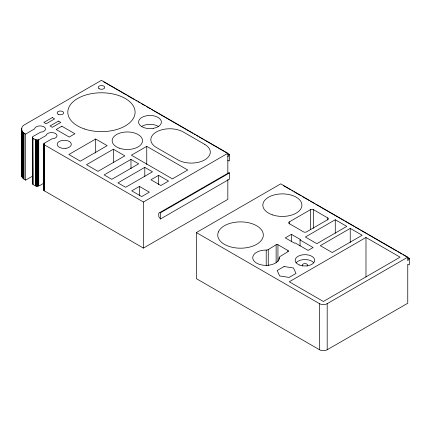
<?xml version="1.0" encoding="UTF-8"?>
<svg xmlns="http://www.w3.org/2000/svg" width="431" height="431" viewBox="0 0 431 431"><rect width="100%" height="100%" fill="white"/><g stroke="black" fill="none" stroke-linecap="round" stroke-linejoin="round"><path stroke-width="0.65" d="M227.832 173.305L227.832 153.285L101.463 80.328L24.734 124.629C20.036 126.482 21.157 132.84 25.688 134.041L34.669 128.788A5.425 3.13 0 0 1 40.191 125.922A5.425 3.13 0 0 1 45.492 128.928A5.425 3.13 0 0 1 40.633 132.172L32.977 136.476L32.341 137.365L32.977 138.249L32.977 184.323C36.56 188.234 41.193 185.039 44.458 182.566M32.977 138.249L35.66 139.8L35.66 185.874M32.417 176.225L25.688 180.115C23.285 179.107 20.699 176.586 21.803 173.768M279.229 257.765L279.207 258.271A13.259 7.656 0 0 1 265.48 265.361A13.259 7.656 0 0 1 252.728 257.69A13.259 7.656 0 0 1 265.566 250.061L266.213 250.072A2.731 1.579 0 0 0 268.26 249.576L276.131 244.743A1.261 0.727 0 0 1 277.941 244.727L287.989 250.53A1.347 0.776 0 0 1 288.021 251.607L280.161 256.445A3.448 1.988 0 0 0 279.229 257.765L279.229 259.106M32.982 140.037L32.632 137.99L32.977 184.323L32.341 183.434L32.632 182.809M227.832 179.458L227.832 199.359L143.426 248.089L44.14 190.707L43.849 190.082L43.849 144.008L44.485 143.119L51.935 138.82L52.814 138.75A5.425 3.13 0 0 0 56.967 135.312A5.425 3.13 0 0 0 51.472 132.57A5.425 3.13 0 0 0 46.176 135.436L38.284 140L35.66 139.8M43.849 190.082L44.14 189.457M227.832 156.83L229.518 154.508L229.518 160.698L228.996 161L227.832 160.327M409.45 258.39L407.758 260.712L407.758 257.167L280.759 183.843L196.353 232.573L196.353 278.647L319.516 349.757A5.425 3.13 0 0 0 327.188 349.757L407.758 303.241L407.758 264.208L408.927 264.882L409.45 264.58L409.45 258.39L403.044 254.689M95.693 139.019L68.836 154.524L80.344 161.167L107.2 145.662L95.693 139.019L95.693 153.037M113.342 149.207L86.486 164.712L97.993 171.355L124.85 155.85L113.342 149.207L113.342 162.562M146.75 146.346L131.407 155.203L172.389 178.865L187.733 170.008L146.75 146.346L146.75 164.47M130.986 159.395L104.13 174.9L111.807 179.328L138.663 163.823L130.986 159.395L130.986 168.742M144.8 167.368L117.943 182.873L125.615 187.302L152.472 171.797L144.8 167.368L144.8 176.715M139.428 186.418L131.757 190.847L141.697 196.584L149.368 192.156L139.428 186.418L139.428 195.766M158.613 175.342L150.936 179.775L160.876 185.513L168.553 181.079L158.613 175.342L158.613 184.689M43.849 144.008L44.485 144.891L143.426 202.015L227.832 153.285M159.939 212.499L160.461 212.806L229.518 172.933L229.518 179.124L160.461 218.996L158.77 216.674L158.77 213.173L228.996 172.632L229.518 172.933M289.282 223.921L289.282 221.917L310.476 209.676A2.101 1.212 0 0 1 313.45 209.676L327.743 217.93L327.743 219.934M300.051 239.992L300.628 239.658L291.415 234.345L285.279 237.885L294.486 243.203L295.063 242.868L308.106 250.4L313.095 247.523L300.051 239.992L300.051 245.972M335.27 219.745L305.347 237.023L316.855 243.666L346.777 226.388L335.27 219.745L335.27 233.171M350.231 228.382L320.308 245.659L332.226 252.539L362.148 235.261L350.231 228.382L350.231 242.481M365.984 237.476L289.255 281.777L323.352 301.468L400.087 257.167L365.984 237.476L365.984 277.079M196.353 232.573L319.516 303.683A5.425 3.13 0 0 0 327.188 303.683L407.758 257.167M103.736 81.885L126.45 94.998M127.614 95.671L134.601 99.706M135.765 100.375L136.929 101.048M138.092 101.721L139.843 102.729M141.007 103.402L145.08 105.757M146.249 106.43L150.322 108.784M151.486 109.452L192.835 133.324M193.998 133.998L195.162 134.671M196.326 135.345L198.077 136.352M199.241 137.026L203.313 139.375M204.483 140.048L229.518 154.508M283.668 185.766L290.656 189.802M291.819 190.475L292.983 191.148M294.147 191.817L301.134 195.852M302.303 196.525L309.291 200.56M310.455 201.234L314.528 203.583M315.697 204.256L343.647 220.397M344.811 221.071L354.126 226.447M355.295 227.121L359.368 229.475M360.531 230.143L367.524 234.178M368.688 234.852L396.639 250.993M397.802 251.661L401.881 254.015M227.832 154.136L228.996 154.81M407.758 258.018L408.922 258.692M327.188 303.683L327.188 349.757M319.516 303.683L319.516 349.757M313.45 209.676L313.45 228.403M310.476 209.676L310.476 229.739M291.415 234.345L291.415 241.651M287.989 250.53L287.989 251.866M277.941 244.727L277.941 261.445M276.131 244.743L276.131 262.797M268.26 249.576L268.26 265.625M266.213 250.072L266.213 265.453M160.461 212.806L160.461 218.996M143.426 202.015L143.426 248.089M44.485 144.891L44.485 190.965M44.14 143.383L44.14 190.707M43.924 143.685L43.924 190.405M38.731 139.8L38.731 185.874M38.284 140L38.284 186.073M37.756 140.123L37.756 186.197M37.195 140.167L37.195 186.24M36.635 140.123L36.635 186.197M32.632 137.99L32.632 184.064M32.417 137.036L32.417 183.762M32.341 137.365L32.341 183.434M25.688 134.041L25.688 180.115M24.066 133.104L24.066 179.177M23.57 132.759L23.57 178.833M22.768 132.005L22.768 178.078M22.159 131.191L22.159 177.265M21.749 130.34L21.749 176.408M21.566 128.573L21.55 175.53M289.282 221.917A2.101 1.212 0 0 0 289.282 223.63L303.569 231.883A2.101 1.212 0 0 0 306.543 231.883L327.743 219.643A2.101 1.212 0 0 0 327.743 217.93M295.989 262.942A9.768 5.641 0 0 1 304.647 259.548A9.768 5.641 0 0 1 313.655 262.624M302.756 266.105A2.715 1.568 0 0 1 303.176 264.004A2.715 1.568 0 0 1 306.84 264.058A2.715 1.568 0 0 1 307.061 266.169M141.923 126.261A11.395 6.578 0 0 1 158.527 126.563M36.112 140L35.649 141.567L36.112 186.073L36.112 140M218.377 231.937L218.086 232.745A22.789 13.156 0 0 0 238.914 248.164A22.789 13.156 0 0 0 263.298 234.593A22.789 13.156 0 0 0 237.373 222.013L235.962 222.154A22.789 13.156 0 0 0 218.377 231.937M52.318 117.561L43.881 122.431L46.182 123.762L54.624 118.891L52.318 117.561M58.46 121.106L50.018 125.976L52.318 127.307L60.76 122.431L58.46 121.106M61.875 126.224L56.154 129.521L69.202 137.053L74.919 133.75L61.875 126.224M284.067 266.53L277.16 270.517L279.687 275.964L289.12 277.424L296.027 273.437L293.5 267.99L284.067 266.53M153.156 128.368L151.76 128.551A11.395 6.578 0 0 1 147.494 128.47L146.12 128.244A11.395 6.578 0 0 1 140.975 118.019A11.395 6.578 0 0 1 159.4 118.353A11.395 6.578 0 0 1 153.156 128.368M65.911 148.291L65.043 148.383A7.052 4.073 0 0 1 61.568 148.102L60.771 147.881A7.052 4.073 0 0 1 57.711 142.79A7.052 4.073 0 0 1 66.067 140.404L67.705 140.786A7.052 4.073 0 0 1 71.223 144.891A7.052 4.073 0 0 1 65.911 148.291M204.73 144.38L183.245 131.972A18.991 10.964 0 0 0 156.388 131.972A18.991 10.964 0 0 0 156.388 147.477L177.874 159.885A18.991 10.964 0 0 0 204.73 159.885A18.991 10.964 0 0 0 204.73 144.38M272.36 214.837A19.535 11.276 0 0 0 301.905 205.318A19.535 11.276 0 0 0 272.861 195.308A19.535 11.276 0 0 0 272.36 214.837M299.804 265.103A9.768 5.641 0 0 0 314.716 260.486A9.768 5.641 0 0 0 300.337 255.341A9.768 5.641 0 0 0 299.804 265.103M99.162 88.743A3.254 1.88 0 0 0 104.609 87.902A3.254 1.88 0 0 0 100.622 85.602A3.254 1.88 0 0 0 99.162 88.743M58.099 114.22A3.254 1.88 0 0 0 63.546 113.38A3.254 1.88 0 0 0 59.559 111.079A3.254 1.88 0 0 0 58.099 114.22M84.395 128.95A33.64 19.422 0 0 0 135.092 112.367A33.64 19.422 0 0 0 84.864 95.31A33.64 19.422 0 0 0 84.395 128.95M119.22 148.135A15.193 8.771 0 0 0 142.516 141.072A15.193 8.771 0 0 0 120.276 132.958A15.193 8.771 0 0 0 119.22 148.135"/></g></svg>
